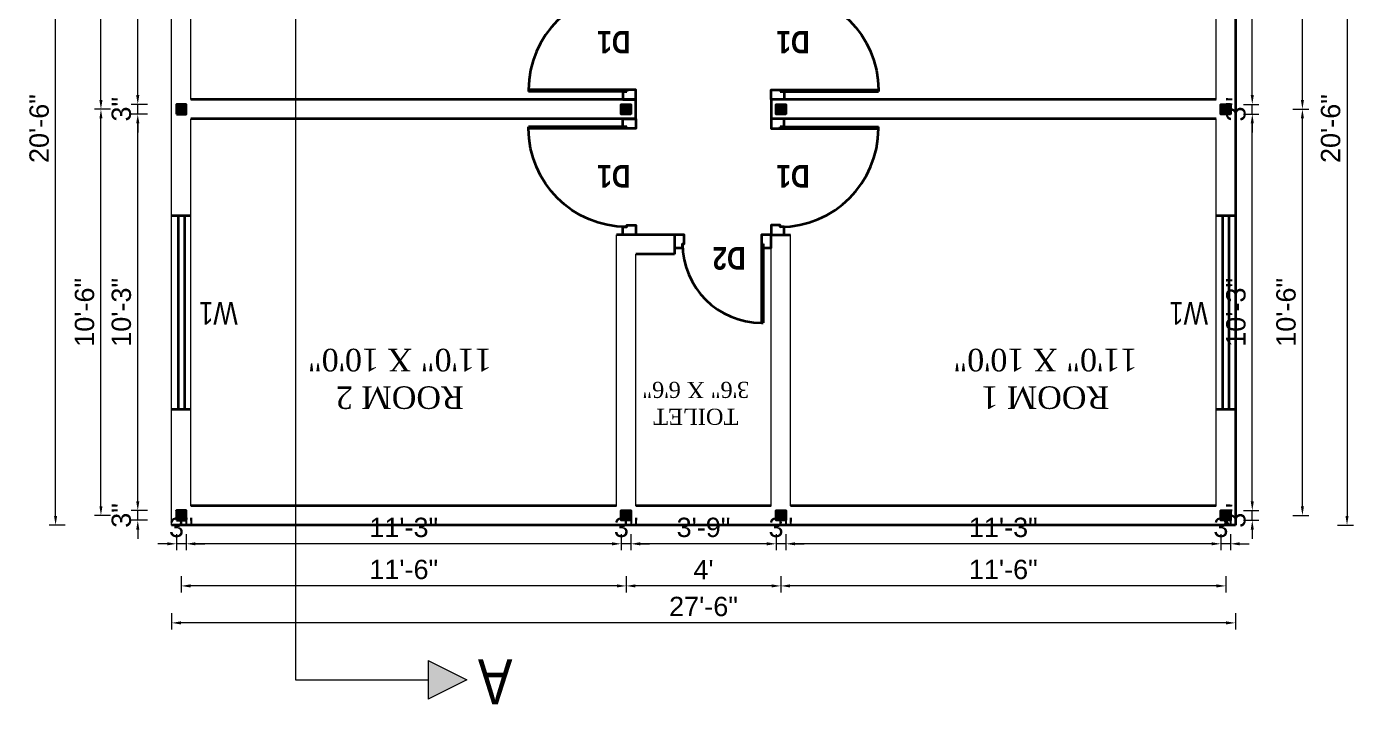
# Model space of a CAD drawing. Header units: inches. Extents: x 94889 to 364662, y -10661 to -3947.
# Drawn here: x 109090.4 to 109502.1, y -7973.9 to -7763.6 of the extents above; entities that cross this region are included whole.
import ezdxf

# ---------------------------------------------------------------- set-up
doc = ezdxf.new("R2010")
doc.units = ezdxf.units.IN
doc.header["$LTSCALE"] = 2
doc.header["$MEASUREMENT"] = 0
doc.header["$PDMODE"] = 34
doc.layers.get('0').update_dxf_attribs({"linetype": 'CONTINUOUS'})
doc.layers.get('DEFPOINTS').update_dxf_attribs({"color": 141, "linetype": 'CONTINUOUS'})
for name, color, linetype, lineweight in [('dimension', 160, 'CONTINUOUS', 15), ('door', 20, 'CONTINUOUS', 35), ('steps', 253, 'CONTINUOUS', 20)]:
    doc.layers.add(name, color=color, linetype=linetype, lineweight=lineweight)
doc.styles.add('Lettring Text', font='arial.ttf')
doc.styles.get("Standard").update_dxf_attribs({"font": 'ARIALN.TTF'})
doc.dimstyles.new('Copy of Standard', dxfattribs={"dimtxt": 6, "dimasz": 2.875, "dimexe": 2, "dimexo": 4, "dimgap": 2, "dimtad": 1, "dimdec": 0, "dimrnd": 1, "dimzin": 0, "dimdsep": 46, "dimlunit": 4, "dimtxsty": 'Lettring Text', "dimcen": 0.1, "dimclrd": 7, "dimclre": 7, "dimclrt": 7, "dimazin": 0, "dimtfac": 0.645, "dimtdec": 0, "dimtmove": 1, "dimatfit": 0, "dimfxl": 3, "dimfxlon": 1, "dimtfillclr": 256, "dimtolj": 1, "dimtzin": 0, "dimlwd": -1, "dimlwe": -1, "dimarcsym": 2})

# ---------------------------------------------------------------- blocks, each defined once
blk = doc.blocks.new("2.5' DOOR")
at = {"layer": 'door', "ltscale": 0.5}
for p, q in [((104171.42, -7702.85), (104171.42, -7678.35)), ((104171.92, -7678.35), (104171.42, -7678.35)), ((104171.92, -7702.85), (104171.92, -7678.35)), ((104171.42, -7701.6), (104171.42, -7702.85)), ((104171.92, -7702.85), (104171.42, -7702.85))]:
    blk.add_line(p, q, dxfattribs=at)
for points in [[(104171.42, -7701.6), (104168.92, -7701.6), (104168.92, -7705.6), (104171.92, -7705.6), (104171.92, -7702.85)], [(104196.42, -7701.6), (104196.42, -7702.85), (104195.92, -7702.85), (104195.92, -7705.6), (104198.92, -7705.6), (104198.92, -7701.6), (104196.42, -7701.6)]]:
    blk.add_lwpolyline(points, dxfattribs=at)
blk.add_arc((104171.92, -7702.85), 24.5, 0, 90, dxfattribs=at)
blk = doc.blocks.new("3' SINGLE DOOR")
at = {"layer": 'door', "ltscale": 0.5}
for p, q in [((104171.42, -7702.85), (104171.42, -7672.35)), ((104171.92, -7672.35), (104171.42, -7672.35)), ((104171.92, -7702.85), (104171.92, -7672.35)), ((104171.42, -7701.6), (104171.42, -7702.85)), ((104171.92, -7702.85), (104171.42, -7702.85))]:
    blk.add_line(p, q, dxfattribs=at)
for points in [[(104171.42, -7701.6), (104168.92, -7701.6), (104168.92, -7705.6), (104171.92, -7705.6), (104171.92, -7702.85)], [(104202.42, -7701.6), (104202.42, -7702.85), (104201.92, -7702.85), (104201.92, -7705.6), (104204.92, -7705.6), (104204.92, -7701.6), (104202.42, -7701.6)]]:
    blk.add_lwpolyline(points, dxfattribs=at)
blk.add_arc((104171.92, -7702.85), 30.5, 0, 90, dxfattribs=at)
blk = doc.blocks.new('*D794')
at = {"layer": 'DEFPOINTS', "color": 0, "ltscale": 0.3, "transparency": 16777216}
for p in [(109460.93, -7916.78), (109463.93, -7916.78), (109460.93, -7924.07)]:
    blk.add_point(p, dxfattribs=at)
at = {"layer": 'steps', "color": 7, "ltscale": 0.3, "transparency": 16777216}
for p, q in [((109458.06, -7924.07), (109455.18, -7924.07)), ((109460.93, -7921.07), (109460.93, -7926.07)), ((109463.93, -7924.07), (109460.93, -7924.07)), ((109463.93, -7921.07), (109463.93, -7926.07)), ((109466.81, -7924.07), (109469.68, -7924.07))]:
    blk.add_line(p, q, dxfattribs=at)
for points in [[(109458.06, -7923.59), (109458.06, -7924.55), (109460.93, -7924.07)], [(109466.81, -7923.59), (109466.81, -7924.55), (109463.93, -7924.07)]]:
    blk.add_solid(points, dxfattribs=at)
at = {"layer": 'steps', "color": 7, "ltscale": 0.3, "transparency": 16777216, "insert": (109462.43, -7919.01), "char_height": 6, "attachment_point": 5, "style": 'Lettring Text'}
blk.add_mtext('\\A1;3"', dxfattribs=at)
blk = doc.blocks.new('*D795')
at = {"layer": 'DEFPOINTS', "color": 0, "ltscale": 0.5, "transparency": 16777216}
for p in [(109325.93, -7916.78), (109460.93, -7916.78), (109325.93, -7924.07)]:
    blk.add_point(p, dxfattribs=at)
at = {"layer": 'steps', "color": 7, "ltscale": 0.5, "transparency": 16777216}
for p, q in [((109325.93, -7921.07), (109325.93, -7926.07)), ((109458.06, -7924.07), (109328.81, -7924.07)), ((109460.93, -7921.07), (109460.93, -7926.07))]:
    blk.add_line(p, q, dxfattribs=at)
for points in [[(109328.81, -7923.59), (109328.81, -7924.55), (109325.93, -7924.07)], [(109458.06, -7923.59), (109458.06, -7924.55), (109460.93, -7924.07)]]:
    blk.add_solid(points, dxfattribs=at)
at = {"layer": 'steps', "color": 7, "ltscale": 0.5, "transparency": 16777216, "insert": (109393.43, -7919.01), "char_height": 6, "attachment_point": 5, "style": 'Lettring Text'}
blk.add_mtext('\\A1;11\'-3"', dxfattribs=at)
blk = doc.blocks.new('*D796')
at = {"layer": 'DEFPOINTS', "color": 0, "ltscale": 0.5, "transparency": 16777216}
for p in [(109322.93, -7916.78), (109325.93, -7916.78), (109322.93, -7924.07)]:
    blk.add_point(p, dxfattribs=at)
at = {"layer": 'steps', "color": 7, "ltscale": 0.5, "transparency": 16777216}
for p, q in [((109320.06, -7924.07), (109317.18, -7924.07)), ((109322.93, -7921.07), (109322.93, -7926.07)), ((109325.93, -7924.07), (109322.93, -7924.07)), ((109325.93, -7921.07), (109325.93, -7926.07)), ((109328.81, -7924.07), (109331.68, -7924.07))]:
    blk.add_line(p, q, dxfattribs=at)
for points in [[(109320.06, -7923.59), (109320.06, -7924.55), (109322.93, -7924.07)], [(109328.81, -7923.59), (109328.81, -7924.55), (109325.93, -7924.07)]]:
    blk.add_solid(points, dxfattribs=at)
at = {"layer": 'steps', "color": 7, "ltscale": 0.5, "transparency": 16777216, "insert": (109324.43, -7919.01), "char_height": 6, "attachment_point": 5, "style": 'Lettring Text'}
blk.add_mtext('\\A1;3"', dxfattribs=at)
blk = doc.blocks.new('*D797')
at = {"layer": 'DEFPOINTS', "color": 0, "ltscale": 0.5, "transparency": 16777216}
for p in [(109277.93, -7916.78), (109322.93, -7916.78), (109277.93, -7924.07)]:
    blk.add_point(p, dxfattribs=at)
at = {"layer": 'steps', "color": 7, "ltscale": 0.5, "transparency": 16777216}
for p, q in [((109277.93, -7921.07), (109277.93, -7926.07)), ((109320.06, -7924.07), (109280.81, -7924.07)), ((109322.93, -7921.07), (109322.93, -7926.07))]:
    blk.add_line(p, q, dxfattribs=at)
for points in [[(109280.81, -7923.59), (109280.81, -7924.55), (109277.93, -7924.07)], [(109320.06, -7923.59), (109320.06, -7924.55), (109322.93, -7924.07)]]:
    blk.add_solid(points, dxfattribs=at)
at = {"layer": 'steps', "color": 7, "ltscale": 0.5, "transparency": 16777216, "insert": (109300.43, -7919.01), "char_height": 6, "attachment_point": 5, "style": 'Lettring Text'}
blk.add_mtext('\\A1;3\'-9"', dxfattribs=at)
blk = doc.blocks.new('*D798')
at = {"layer": 'DEFPOINTS', "color": 0, "ltscale": 0.5, "transparency": 16777216}
for p in [(109274.93, -7916.78), (109277.93, -7916.78), (109274.93, -7924.07)]:
    blk.add_point(p, dxfattribs=at)
at = {"layer": 'steps', "color": 7, "ltscale": 0.5, "transparency": 16777216}
for p, q in [((109272.06, -7924.07), (109269.18, -7924.07)), ((109274.93, -7921.07), (109274.93, -7926.07)), ((109277.93, -7924.07), (109274.93, -7924.07)), ((109277.93, -7921.07), (109277.93, -7926.07)), ((109280.81, -7924.07), (109283.68, -7924.07))]:
    blk.add_line(p, q, dxfattribs=at)
for points in [[(109272.06, -7923.59), (109272.06, -7924.55), (109274.93, -7924.07)], [(109280.81, -7923.59), (109280.81, -7924.55), (109277.93, -7924.07)]]:
    blk.add_solid(points, dxfattribs=at)
at = {"layer": 'steps', "color": 7, "ltscale": 0.5, "transparency": 16777216, "insert": (109276.43, -7919.01), "char_height": 6, "attachment_point": 5, "style": 'Lettring Text'}
blk.add_mtext('\\A1;3"', dxfattribs=at)
blk = doc.blocks.new('*D799')
at = {"layer": 'DEFPOINTS', "color": 0, "ltscale": 0.5, "transparency": 16777216}
for p in [(109139.93, -7916.78), (109274.93, -7916.78), (109139.93, -7924.07)]:
    blk.add_point(p, dxfattribs=at)
at = {"layer": 'steps', "color": 7, "ltscale": 0.5, "transparency": 16777216}
for p, q in [((109139.93, -7921.07), (109139.93, -7926.07)), ((109272.06, -7924.07), (109142.81, -7924.07)), ((109274.93, -7921.07), (109274.93, -7926.07))]:
    blk.add_line(p, q, dxfattribs=at)
for points in [[(109142.81, -7923.59), (109142.81, -7924.55), (109139.93, -7924.07)], [(109272.06, -7923.59), (109272.06, -7924.55), (109274.93, -7924.07)]]:
    blk.add_solid(points, dxfattribs=at)
at = {"layer": 'steps', "color": 7, "ltscale": 0.5, "transparency": 16777216, "insert": (109207.43, -7919.01), "char_height": 6, "attachment_point": 5, "style": 'Lettring Text'}
blk.add_mtext('\\A1;11\'-3"', dxfattribs=at)
blk = doc.blocks.new('*D800')
at = {"layer": 'DEFPOINTS', "color": 0, "ltscale": 0.5, "transparency": 16777216}
for p in [(109136.93, -7916.78), (109139.93, -7916.78), (109136.93, -7924.07)]:
    blk.add_point(p, dxfattribs=at)
at = {"layer": 'steps', "color": 7, "ltscale": 0.5, "transparency": 16777216}
for p, q in [((109134.06, -7924.07), (109131.18, -7924.07)), ((109136.93, -7921.07), (109136.93, -7926.07)), ((109139.93, -7924.07), (109136.93, -7924.07)), ((109139.93, -7921.07), (109139.93, -7926.07)), ((109142.81, -7924.07), (109145.68, -7924.07))]:
    blk.add_line(p, q, dxfattribs=at)
for points in [[(109134.06, -7923.59), (109134.06, -7924.55), (109136.93, -7924.07)], [(109142.81, -7923.59), (109142.81, -7924.55), (109139.93, -7924.07)]]:
    blk.add_solid(points, dxfattribs=at)
at = {"layer": 'steps', "color": 7, "ltscale": 0.5, "transparency": 16777216, "insert": (109138.43, -7919.01), "char_height": 6, "attachment_point": 5, "style": 'Lettring Text'}
blk.add_mtext('\\A1;3"', dxfattribs=at)
blk = doc.blocks.new('*D801')
at = {"layer": 'DEFPOINTS', "color": 0, "ltscale": 0.5, "transparency": 16777216}
for p in [(109324.43, -7915.28), (109462.43, -7915.28), (109324.43, -7937.13)]:
    blk.add_point(p, dxfattribs=at)
at = {"layer": 'steps', "color": 7, "ltscale": 0.5, "transparency": 16777216}
for p, q in [((109324.43, -7934.13), (109324.43, -7939.13)), ((109462.43, -7934.13), (109462.43, -7939.13)), ((109459.56, -7937.13), (109327.31, -7937.13))]:
    blk.add_line(p, q, dxfattribs=at)
for points in [[(109327.31, -7936.65), (109327.31, -7937.61), (109324.43, -7937.13)], [(109459.56, -7936.65), (109459.56, -7937.61), (109462.43, -7937.13)]]:
    blk.add_solid(points, dxfattribs=at)
at = {"layer": 'steps', "color": 7, "ltscale": 0.5, "transparency": 16777216, "insert": (109393.43, -7932.06), "char_height": 6, "attachment_point": 5, "style": 'Lettring Text'}
blk.add_mtext('\\A1;11\'-6"', dxfattribs=at)
blk = doc.blocks.new('*D802')
at = {"layer": 'DEFPOINTS', "color": 0, "ltscale": 0.5, "transparency": 16777216}
for p in [(109276.43, -7915.28), (109324.43, -7915.28), (109276.43, -7937.13)]:
    blk.add_point(p, dxfattribs=at)
at = {"layer": 'steps', "color": 7, "ltscale": 0.5, "transparency": 16777216}
for p, q in [((109276.43, -7934.13), (109276.43, -7939.13)), ((109324.43, -7934.13), (109324.43, -7939.13)), ((109321.56, -7937.13), (109279.31, -7937.13))]:
    blk.add_line(p, q, dxfattribs=at)
for points in [[(109279.31, -7936.65), (109279.31, -7937.61), (109276.43, -7937.13)], [(109321.56, -7936.65), (109321.56, -7937.61), (109324.43, -7937.13)]]:
    blk.add_solid(points, dxfattribs=at)
at = {"layer": 'steps', "color": 7, "ltscale": 0.5, "transparency": 16777216, "insert": (109300.43, -7932.13), "char_height": 6, "attachment_point": 5, "style": 'Lettring Text'}
blk.add_mtext("\\A1;4'", dxfattribs=at)
blk = doc.blocks.new('*D803')
at = {"layer": 'DEFPOINTS', "color": 0, "ltscale": 0.5, "transparency": 16777216}
for p in [(109138.43, -7915.28), (109276.43, -7915.28), (109138.43, -7937.13)]:
    blk.add_point(p, dxfattribs=at)
at = {"layer": 'steps', "color": 7, "ltscale": 0.5, "transparency": 16777216}
for p, q in [((109138.43, -7934.13), (109138.43, -7939.13)), ((109276.43, -7934.13), (109276.43, -7939.13)), ((109273.56, -7937.13), (109141.31, -7937.13))]:
    blk.add_line(p, q, dxfattribs=at)
for points in [[(109141.31, -7936.65), (109141.31, -7937.61), (109138.43, -7937.13)], [(109273.56, -7936.65), (109273.56, -7937.61), (109276.43, -7937.13)]]:
    blk.add_solid(points, dxfattribs=at)
at = {"layer": 'steps', "color": 7, "ltscale": 0.5, "transparency": 16777216, "insert": (109207.43, -7932.06), "char_height": 6, "attachment_point": 5, "style": 'Lettring Text'}
blk.add_mtext('\\A1;11\'-6"', dxfattribs=at)
blk = doc.blocks.new('*D804')
at = {"layer": 'DEFPOINTS', "color": 0, "ltscale": 0.5, "transparency": 16777216}
for p in [(109135.43, -7918.28), (109465.43, -7918.28), (109135.43, -7948.6)]:
    blk.add_point(p, dxfattribs=at)
at = {"layer": 'steps', "color": 7, "ltscale": 0.5, "transparency": 16777216}
for p, q in [((109135.43, -7945.6), (109135.43, -7950.6)), ((109462.56, -7948.6), (109138.31, -7948.6)), ((109465.43, -7945.6), (109465.43, -7950.6))]:
    blk.add_line(p, q, dxfattribs=at)
for points in [[(109138.31, -7948.13), (109138.31, -7949.08), (109135.43, -7948.6)], [(109462.56, -7948.13), (109462.56, -7949.08), (109465.43, -7948.6)]]:
    blk.add_solid(points, dxfattribs=at)
at = {"layer": 'steps', "color": 7, "ltscale": 0.5, "transparency": 16777216, "insert": (109300.43, -7943.54), "char_height": 6, "attachment_point": 5, "style": 'Lettring Text'}
blk.add_mtext('\\A1;27\'-6"', dxfattribs=at)
blk = doc.blocks.new('*D816')
at = {"layer": 'DEFPOINTS', "color": 0, "ltscale": 0.3, "transparency": 16777216}
for p in [(109463.93, -7913.78), (109470.68, -7913.78), (109463.93, -7916.78)]:
    blk.add_point(p, dxfattribs=at)
at = {"layer": 'steps', "color": 7, "ltscale": 0.3, "transparency": 16777216}
for p, q in [((109470.68, -7910.9), (109470.68, -7908.03)), ((109467.93, -7913.78), (109472.68, -7913.78)), ((109470.68, -7916.78), (109470.68, -7913.78)), ((109467.93, -7916.78), (109472.68, -7916.78)), ((109470.68, -7919.65), (109470.68, -7922.53))]:
    blk.add_line(p, q, dxfattribs=at)
for points in [[(109470.2, -7910.9), (109471.16, -7910.9), (109470.68, -7913.78)], [(109470.2, -7919.65), (109471.16, -7919.65), (109470.68, -7916.78)]]:
    blk.add_solid(points, dxfattribs=at)
at = {"layer": 'steps', "color": 7, "ltscale": 0.3, "transparency": 16777216, "insert": (109465.62, -7915.28), "char_height": 6, "attachment_point": 5, "rotation": 90, "style": 'Lettring Text'}
blk.add_mtext('\\A1;3"', dxfattribs=at)
blk = doc.blocks.new('*D817')
at = {"layer": 'DEFPOINTS', "color": 0, "ltscale": 0.5, "transparency": 16777216}
for p in [(109463.93, -7790.78), (109470.68, -7790.78), (109463.93, -7913.78)]:
    blk.add_point(p, dxfattribs=at)
at = {"layer": 'steps', "color": 7, "ltscale": 0.5, "transparency": 16777216}
for p, q in [((109467.93, -7790.78), (109472.68, -7790.78)), ((109470.68, -7910.9), (109470.68, -7793.65)), ((109467.93, -7913.78), (109472.68, -7913.78))]:
    blk.add_line(p, q, dxfattribs=at)
for points in [[(109470.2, -7793.65), (109471.16, -7793.65), (109470.68, -7790.78)], [(109470.2, -7910.9), (109471.16, -7910.9), (109470.68, -7913.78)]]:
    blk.add_solid(points, dxfattribs=at)
at = {"layer": 'steps', "color": 7, "ltscale": 0.5, "transparency": 16777216, "insert": (109465.62, -7852.28), "char_height": 6, "attachment_point": 5, "rotation": 90, "style": 'Lettring Text'}
blk.add_mtext('\\A1;10\'-3"', dxfattribs=at)
blk = doc.blocks.new('*D818')
at = {"layer": 'DEFPOINTS', "color": 0, "ltscale": 0.5, "transparency": 16777216}
for p in [(109463.93, -7787.78), (109470.68, -7787.78), (109463.93, -7790.78)]:
    blk.add_point(p, dxfattribs=at)
at = {"layer": 'steps', "color": 7, "ltscale": 0.5, "transparency": 16777216}
for p, q in [((109470.68, -7784.9), (109470.68, -7782.03)), ((109467.93, -7787.78), (109472.68, -7787.78)), ((109470.68, -7790.78), (109470.68, -7787.78)), ((109467.93, -7790.78), (109472.68, -7790.78)), ((109470.68, -7793.65), (109470.68, -7796.53))]:
    blk.add_line(p, q, dxfattribs=at)
for points in [[(109470.2, -7784.9), (109471.16, -7784.9), (109470.68, -7787.78)], [(109470.2, -7793.65), (109471.16, -7793.65), (109470.68, -7790.78)]]:
    blk.add_solid(points, dxfattribs=at)
at = {"layer": 'steps', "color": 7, "ltscale": 0.5, "transparency": 16777216, "insert": (109465.62, -7789.28), "char_height": 6, "attachment_point": 5, "rotation": 90, "style": 'Lettring Text'}
blk.add_mtext('\\A1;3"', dxfattribs=at)
blk = doc.blocks.new('*D819')
at = {"layer": 'DEFPOINTS', "color": 0, "ltscale": 0.5, "transparency": 16777216}
for p in [(109463.93, -7676.78), (109470.68, -7676.78), (109463.93, -7787.78)]:
    blk.add_point(p, dxfattribs=at)
at = {"layer": 'steps', "color": 7, "ltscale": 0.5, "transparency": 16777216}
for p, q in [((109467.93, -7676.78), (109472.68, -7676.78)), ((109470.68, -7784.9), (109470.68, -7679.65)), ((109467.93, -7787.78), (109472.68, -7787.78))]:
    blk.add_line(p, q, dxfattribs=at)
for points in [[(109470.2, -7679.65), (109471.16, -7679.65), (109470.68, -7676.78)], [(109470.2, -7784.9), (109471.16, -7784.9), (109470.68, -7787.78)]]:
    blk.add_solid(points, dxfattribs=at)
at = {"layer": 'steps', "color": 7, "ltscale": 0.5, "transparency": 16777216, "insert": (109465.62, -7732.28), "char_height": 6, "attachment_point": 5, "rotation": 90, "style": 'Lettring Text'}
blk.add_mtext('\\A1;9\'-3"', dxfattribs=at)
blk = doc.blocks.new('*D821')
at = {"layer": 'DEFPOINTS', "color": 0, "ltscale": 0.5, "transparency": 16777216}
for p in [(109462.43, -7789.28), (109486.23, -7789.28), (109462.43, -7915.28)]:
    blk.add_point(p, dxfattribs=at)
at = {"layer": 'steps', "color": 7, "ltscale": 0.5, "transparency": 16777216}
for p, q in [((109483.23, -7789.28), (109488.23, -7789.28)), ((109486.23, -7912.4), (109486.23, -7792.15)), ((109483.23, -7915.28), (109488.23, -7915.28))]:
    blk.add_line(p, q, dxfattribs=at)
for points in [[(109485.75, -7792.15), (109486.71, -7792.15), (109486.23, -7789.28)], [(109485.75, -7912.4), (109486.71, -7912.4), (109486.23, -7915.28)]]:
    blk.add_solid(points, dxfattribs=at)
at = {"layer": 'steps', "color": 7, "ltscale": 0.5, "transparency": 16777216, "insert": (109481.17, -7852.28), "char_height": 6, "attachment_point": 5, "rotation": 90, "style": 'Lettring Text'}
blk.add_mtext('\\A1;10\'-6"', dxfattribs=at)
blk = doc.blocks.new('*D822')
at = {"layer": 'DEFPOINTS', "color": 0, "ltscale": 0.5, "transparency": 16777216}
for p in [(109462.43, -7675.28), (109486.23, -7675.28), (109462.43, -7789.28)]:
    blk.add_point(p, dxfattribs=at)
at = {"layer": 'steps', "color": 7, "ltscale": 0.5, "transparency": 16777216}
for p, q in [((109483.23, -7675.28), (109488.23, -7675.28)), ((109486.23, -7786.4), (109486.23, -7678.15)), ((109483.23, -7789.28), (109488.23, -7789.28))]:
    blk.add_line(p, q, dxfattribs=at)
for points in [[(109485.75, -7678.15), (109486.71, -7678.15), (109486.23, -7675.28)], [(109485.75, -7786.4), (109486.71, -7786.4), (109486.23, -7789.28)]]:
    blk.add_solid(points, dxfattribs=at)
at = {"layer": 'steps', "color": 7, "ltscale": 0.5, "transparency": 16777216, "insert": (109481.17, -7732.28), "char_height": 6, "attachment_point": 5, "rotation": 90, "style": 'Lettring Text'}
blk.add_mtext('\\A1;9\'-6"', dxfattribs=at)
blk = doc.blocks.new('*D823')
at = {"layer": 'DEFPOINTS', "color": 0, "ltscale": 0.5, "transparency": 16777216}
for p in [(109465.43, -7672.28), (109465.43, -7918.28), (109500.07, -7918.28)]:
    blk.add_point(p, dxfattribs=at)
at = {"layer": 'steps', "color": 7, "ltscale": 0.5, "transparency": 16777216}
for p, q in [((109497.07, -7672.28), (109502.07, -7672.28)), ((109500.07, -7675.15), (109500.07, -7915.4)), ((109497.07, -7918.28), (109502.07, -7918.28))]:
    blk.add_line(p, q, dxfattribs=at)
for points in [[(109499.59, -7675.15), (109500.55, -7675.15), (109500.07, -7672.28)], [(109499.59, -7915.4), (109500.55, -7915.4), (109500.07, -7918.28)]]:
    blk.add_solid(points, dxfattribs=at)
at = {"layer": 'steps', "color": 7, "ltscale": 0.5, "transparency": 16777216, "insert": (109495.01, -7795.28), "char_height": 6, "attachment_point": 5, "rotation": 90, "style": 'Lettring Text'}
blk.add_mtext('\\A1;20\'-6"', dxfattribs=at)
blk = doc.blocks.new('*D824')
at = {"layer": 'DEFPOINTS', "color": 0, "ltscale": 0.5, "transparency": 16777216}
for p in [(109124.92, -7913.78), (109136.93, -7913.78), (109136.93, -7916.78)]:
    blk.add_point(p, dxfattribs=at)
at = {"layer": 'steps', "color": 7, "ltscale": 0.5, "transparency": 16777216}
for p, q in [((109124.92, -7910.9), (109124.92, -7908.03)), ((109127.92, -7913.78), (109122.92, -7913.78)), ((109124.92, -7916.78), (109124.92, -7913.78)), ((109127.92, -7916.78), (109122.92, -7916.78)), ((109124.92, -7919.65), (109124.92, -7922.53))]:
    blk.add_line(p, q, dxfattribs=at)
for points in [[(109124.44, -7910.9), (109125.4, -7910.9), (109124.92, -7913.78)], [(109124.44, -7919.65), (109125.4, -7919.65), (109124.92, -7916.78)]]:
    blk.add_solid(points, dxfattribs=at)
at = {"layer": 'steps', "color": 7, "ltscale": 0.5, "transparency": 16777216, "insert": (109119.85, -7915.28), "char_height": 6, "attachment_point": 5, "rotation": 90, "style": 'Lettring Text'}
blk.add_mtext('\\A1;3"', dxfattribs=at)
blk = doc.blocks.new('*D825')
at = {"layer": 'DEFPOINTS', "color": 0, "ltscale": 0.5, "transparency": 16777216}
for p in [(109124.92, -7790.78), (109136.93, -7790.78), (109136.93, -7913.78)]:
    blk.add_point(p, dxfattribs=at)
at = {"layer": 'steps', "color": 7, "ltscale": 0.5, "transparency": 16777216}
for p, q in [((109127.92, -7790.78), (109122.92, -7790.78)), ((109124.92, -7910.9), (109124.92, -7793.65)), ((109127.92, -7913.78), (109122.92, -7913.78))]:
    blk.add_line(p, q, dxfattribs=at)
for points in [[(109124.44, -7793.65), (109125.4, -7793.65), (109124.92, -7790.78)], [(109124.44, -7910.9), (109125.4, -7910.9), (109124.92, -7913.78)]]:
    blk.add_solid(points, dxfattribs=at)
at = {"layer": 'steps', "color": 7, "ltscale": 0.5, "transparency": 16777216, "insert": (109119.85, -7852.28), "char_height": 6, "attachment_point": 5, "rotation": 90, "style": 'Lettring Text'}
blk.add_mtext('\\A1;10\'-3"', dxfattribs=at)
blk = doc.blocks.new('*D826')
at = {"layer": 'DEFPOINTS', "color": 0, "ltscale": 0.5, "transparency": 16777216}
for p in [(109124.92, -7787.78), (109136.93, -7787.78), (109136.93, -7790.78)]:
    blk.add_point(p, dxfattribs=at)
at = {"layer": 'steps', "color": 7, "ltscale": 0.5, "transparency": 16777216}
for p, q in [((109124.92, -7784.9), (109124.92, -7782.03)), ((109127.92, -7787.78), (109122.92, -7787.78)), ((109124.92, -7790.78), (109124.92, -7787.78)), ((109127.92, -7790.78), (109122.92, -7790.78)), ((109124.92, -7793.65), (109124.92, -7796.53))]:
    blk.add_line(p, q, dxfattribs=at)
for points in [[(109124.44, -7784.9), (109125.4, -7784.9), (109124.92, -7787.78)], [(109124.44, -7793.65), (109125.4, -7793.65), (109124.92, -7790.78)]]:
    blk.add_solid(points, dxfattribs=at)
at = {"layer": 'steps', "color": 7, "ltscale": 0.5, "transparency": 16777216, "insert": (109119.85, -7789.28), "char_height": 6, "attachment_point": 5, "rotation": 90, "style": 'Lettring Text'}
blk.add_mtext('\\A1;3"', dxfattribs=at)
blk = doc.blocks.new('*D827')
at = {"layer": 'DEFPOINTS', "color": 0, "ltscale": 0.5, "transparency": 16777216}
for p in [(109124.92, -7676.78), (109136.93, -7676.78), (109136.93, -7787.78)]:
    blk.add_point(p, dxfattribs=at)
at = {"layer": 'steps', "color": 7, "ltscale": 0.5, "transparency": 16777216}
for p, q in [((109127.92, -7676.78), (109122.92, -7676.78)), ((109124.92, -7784.9), (109124.92, -7679.65)), ((109127.92, -7787.78), (109122.92, -7787.78))]:
    blk.add_line(p, q, dxfattribs=at)
for points in [[(109124.44, -7679.65), (109125.4, -7679.65), (109124.92, -7676.78)], [(109124.44, -7784.9), (109125.4, -7784.9), (109124.92, -7787.78)]]:
    blk.add_solid(points, dxfattribs=at)
at = {"layer": 'steps', "color": 7, "ltscale": 0.5, "transparency": 16777216, "insert": (109119.85, -7732.28), "char_height": 6, "attachment_point": 5, "rotation": 90, "style": 'Lettring Text'}
blk.add_mtext('\\A1;9\'-3"', dxfattribs=at)
blk = doc.blocks.new('*D829')
at = {"layer": 'DEFPOINTS', "color": 0, "ltscale": 0.5, "transparency": 16777216}
for p in [(109113.5, -7789.28), (109138.43, -7789.28), (109138.43, -7915.28)]:
    blk.add_point(p, dxfattribs=at)
at = {"layer": 'steps', "color": 7, "ltscale": 0.5, "transparency": 16777216}
for p, q in [((109116.5, -7789.28), (109111.5, -7789.28)), ((109113.5, -7912.4), (109113.5, -7792.15)), ((109116.5, -7915.28), (109111.5, -7915.28))]:
    blk.add_line(p, q, dxfattribs=at)
for points in [[(109113.02, -7792.15), (109113.98, -7792.15), (109113.5, -7789.28)], [(109113.02, -7912.4), (109113.98, -7912.4), (109113.5, -7915.28)]]:
    blk.add_solid(points, dxfattribs=at)
at = {"layer": 'steps', "color": 7, "ltscale": 0.5, "transparency": 16777216, "insert": (109108.43, -7852.28), "char_height": 6, "attachment_point": 5, "rotation": 90, "style": 'Lettring Text'}
blk.add_mtext('\\A1;10\'-6"', dxfattribs=at)
blk = doc.blocks.new('*D830')
at = {"layer": 'DEFPOINTS', "color": 0, "ltscale": 0.5, "transparency": 16777216}
for p in [(109113.5, -7675.28), (109138.43, -7675.28), (109138.43, -7789.28)]:
    blk.add_point(p, dxfattribs=at)
at = {"layer": 'steps', "color": 7, "ltscale": 0.5, "transparency": 16777216}
for p, q in [((109116.5, -7675.28), (109111.5, -7675.28)), ((109113.5, -7786.4), (109113.5, -7678.15)), ((109116.5, -7789.28), (109111.5, -7789.28))]:
    blk.add_line(p, q, dxfattribs=at)
for points in [[(109113.02, -7678.15), (109113.98, -7678.15), (109113.5, -7675.28)], [(109113.02, -7786.4), (109113.98, -7786.4), (109113.5, -7789.28)]]:
    blk.add_solid(points, dxfattribs=at)
at = {"layer": 'steps', "color": 7, "ltscale": 0.5, "transparency": 16777216, "insert": (109108.43, -7732.28), "char_height": 6, "attachment_point": 5, "rotation": 90, "style": 'Lettring Text'}
blk.add_mtext('\\A1;9\'-6"', dxfattribs=at)
blk = doc.blocks.new('*D831')
at = {"layer": 'DEFPOINTS', "color": 0, "ltscale": 0.5, "transparency": 16777216}
for p in [(109099.42, -7672.28), (109135.43, -7672.28), (109135.43, -7918.28)]:
    blk.add_point(p, dxfattribs=at)
at = {"layer": 'steps', "color": 7, "ltscale": 0.5, "transparency": 16777216}
for p, q in [((109102.42, -7672.28), (109097.42, -7672.28)), ((109099.42, -7915.4), (109099.42, -7675.15)), ((109102.42, -7918.28), (109097.42, -7918.28))]:
    blk.add_line(p, q, dxfattribs=at)
for points in [[(109098.94, -7675.15), (109099.9, -7675.15), (109099.42, -7672.28)], [(109098.94, -7915.4), (109099.9, -7915.4), (109099.42, -7918.28)]]:
    blk.add_solid(points, dxfattribs=at)
at = {"layer": 'steps', "color": 7, "ltscale": 0.5, "transparency": 16777216, "insert": (109094.35, -7795.28), "char_height": 6, "attachment_point": 5, "rotation": 90, "style": 'Lettring Text'}
blk.add_mtext('\\A1;20\'-6"', dxfattribs=at)

msp = doc.modelspace()

# ---------------------------------------------------------------- hatches: boundary and pattern name
at = {"linetype": 'ByBlock', "lineweight": 5}
msp.add_hatch(color=7, dxfattribs=at).paths.add_polyline_path([(109227.04, -7966.28), (109215.04, -7960.28), (109215.04, -7972.28)])
at = {"layer": 'door', "ltscale": 0.5}
h = msp.add_hatch(dxfattribs=at)
h.set_pattern_fill('ANSI31', color=256, angle=180)
h.set_pattern_definition([(225, (213163.34853, -15195.06228), (0.08838834765, -0.08838834765), [])])
h.paths.add_polyline_path([(109139.93, -7790.78), (109136.93, -7790.78), (109136.93, -7787.78), (109139.93, -7787.78)])
h = msp.add_hatch(dxfattribs=at)
h.set_pattern_fill('ANSI31', color=256, angle=180)
h.set_pattern_definition([(225, (213301.34853, -15195.06228), (0.08838834765, -0.08838834765), [])])
h.paths.add_polyline_path([(109277.93, -7790.78), (109274.93, -7790.78), (109274.93, -7787.78), (109277.93, -7787.78)])
h = msp.add_hatch(dxfattribs=at)
h.set_pattern_fill('ANSI31', color=256, angle=180)
h.set_pattern_definition([(225, (213349.34853, -15195.06228), (0.08838834765, -0.08838834765), [])])
h.paths.add_polyline_path([(109325.93, -7790.78), (109322.93, -7790.78), (109322.93, -7787.78), (109325.93, -7787.78)])
h = msp.add_hatch(dxfattribs=at)
h.set_pattern_fill('ANSI31', color=256, angle=180)
h.set_pattern_definition([(225, (213487.34853, -15195.06228), (0.08838834765, -0.08838834765), [])])
h.paths.add_polyline_path([(109463.93, -7790.78), (109460.93, -7790.78), (109460.93, -7787.78), (109463.93, -7787.78)])
h = msp.add_hatch(dxfattribs=at)
h.set_pattern_fill('ANSI31', color=256, angle=180)
h.set_pattern_definition([(225, (213163.34853, -15321.06228), (0.08838834765, -0.08838834765), [])])
h.paths.add_polyline_path([(109139.93, -7916.78), (109136.93, -7916.78), (109136.93, -7913.78), (109139.93, -7913.78)])
h = msp.add_hatch(dxfattribs=at)
h.set_pattern_fill('ANSI31', color=256, angle=180)
h.set_pattern_definition([(225, (213301.34853, -15321.06228), (0.08838834765, -0.08838834765), [])])
h.paths.add_polyline_path([(109277.93, -7916.78), (109274.93, -7916.78), (109274.93, -7913.78), (109277.93, -7913.78)])
h = msp.add_hatch(dxfattribs=at)
h.set_pattern_fill('ANSI31', color=256, angle=180)
h.set_pattern_definition([(225, (213349.34853, -15321.06228), (0.08838834765, -0.08838834765), [])])
h.paths.add_polyline_path([(109325.93, -7916.78), (109322.93, -7916.78), (109322.93, -7913.78), (109325.93, -7913.78)])
h = msp.add_hatch(dxfattribs=at)
h.set_pattern_fill('ANSI31', color=256, angle=180)
h.set_pattern_definition([(225, (213487.34853, -15321.06228), (0.08838834765, -0.08838834765), [])])
h.paths.add_polyline_path([(109463.93, -7916.78), (109460.93, -7916.78), (109460.93, -7913.78), (109463.93, -7913.78)])

# ---------------------------------------------------------------- linework, layer by layer
at = {"color": 7, "linetype": 'ByBlock', "lineweight": 5}
for p, q in [((109173.88, -7624.28), (109173.88, -7966.28)), ((109215.04, -7960.28), (109215.04, -7972.28)), ((109215.04, -7960.28), (109227.04, -7966.28)), ((109173.88, -7966.28), (109215.04, -7966.28)), ((109227.04, -7966.28), (109215.04, -7972.28))]:
    msp.add_line(p, q, dxfattribs=at)
at = {"layer": 'dimension', "ltscale": 7}
for p, q in [((109135.43, -7918.28), (109135.43, -7672.28)), ((109141.43, -7786.28), (109141.43, -7678.28)), ((109459.43, -7786.28), (109459.43, -7678.28)), ((109141.43, -7912.28), (109141.43, -7792.28)), ((109459.43, -7912.28), (109459.43, -7792.28)), ((109273.43, -7912.28), (109273.43, -7828.28)), ((109321.43, -7912.28), (109321.43, -7828.28)), ((109327.43, -7912.28), (109327.43, -7828.28)), ((109279.43, -7912.28), (109279.43, -7834.28))]:
    msp.add_line(p, q, dxfattribs=at)
at = {"layer": 'door', "ltscale": 0.5}
for p, q in [((109465.43, -7672.28), (109465.43, -7918.28)), ((109279.43, -7786.28), (109141.43, -7786.28)), ((109279.43, -7792.28), (109279.43, -7786.28)), ((109459.43, -7786.28), (109321.43, -7786.28)), ((109321.43, -7786.28), (109321.43, -7792.28)), ((109279.43, -7792.28), (109141.43, -7792.28)), ((109459.43, -7792.28), (109321.43, -7792.28)), ((109135.43, -7822.28), (109141.43, -7822.28)), ((109137.43, -7822.28), (109137.43, -7882.28)), ((109139.43, -7822.28), (109139.43, -7882.28)), ((109459.43, -7822.28), (109465.43, -7822.28)), ((109461.43, -7822.28), (109461.43, -7882.28)), ((109463.43, -7822.28), (109463.43, -7882.28)), ((109279.43, -7828.28), (109273.43, -7828.28)), ((109291.43, -7828.28), (109279.43, -7828.28)), ((109291.43, -7828.28), (109291.43, -7834.28)), ((109321.43, -7828.28), (109327.43, -7828.28)), ((109291.43, -7834.28), (109279.43, -7834.28)), ((109135.43, -7882.28), (109141.43, -7882.28)), ((109459.43, -7882.28), (109465.43, -7882.28)), ((109273.43, -7912.28), (109141.43, -7912.28)), ((109321.43, -7912.28), (109279.43, -7912.28)), ((109459.43, -7912.28), (109327.43, -7912.28)), ((109465.43, -7918.28), (109135.43, -7918.28))]:
    msp.add_line(p, q, dxfattribs=at)
for points in [[(109136.93, -7790.78), (109139.93, -7790.78), (109139.93, -7787.78), (109136.93, -7787.78)], [(109277.93, -7790.78), (109274.93, -7790.78), (109274.93, -7787.78), (109277.93, -7787.78)], [(109325.93, -7790.78), (109322.93, -7790.78), (109322.93, -7787.78), (109325.93, -7787.78)], [(109463.93, -7790.78), (109460.93, -7790.78), (109460.93, -7787.78), (109463.93, -7787.78)], [(109136.93, -7916.78), (109139.93, -7916.78), (109139.93, -7913.78), (109136.93, -7913.78)], [(109277.93, -7916.78), (109274.93, -7916.78), (109274.93, -7913.78), (109277.93, -7913.78)], [(109325.93, -7916.78), (109322.93, -7916.78), (109322.93, -7913.78), (109325.93, -7913.78)], [(109463.93, -7916.78), (109460.93, -7916.78), (109460.93, -7913.78), (109463.93, -7913.78)]]:
    msp.add_lwpolyline(points, close=True, dxfattribs=at)

# ---------------------------------------------------------------- block references
at = {"layer": 'door'}
for name, p, rotation in [("3' SINGLE DOOR", (101573.83, -111955.2), 89.99999999999999), ("3' SINGLE DOOR", (117027.03, 96376.64), 270), ("2.5' DOOR", (213490.35, -15533.88), 180)]:
    msp.add_blockref(name, p, dxfattribs=dict(at, rotation=rotation))
at = {"layer": 'door', "xscale": -1}
for p, rotation in [((117027.03, -111955.2), 270), ((101573.83, 96376.64), 90)]:
    msp.add_blockref("3' SINGLE DOOR", p, dxfattribs=dict(at, rotation=rotation))

# ---------------------------------------------------------------- texts
at = {"color": 7, "linetype": 'ByBlock', "lineweight": 5, "insert": (109241.15, -7973.9), "char_height": 14, "width": 26.5803, "attachment_point": 1, "rotation": 180}
msp.add_mtext('A', dxfattribs=at)
at = {"layer": 'steps', "color": 7, "ltscale": 0.3, "width": 55.268, "rotation": 180}
for s, insert, char_height, attachment_point in [('{\\fTechnic|b1|i0|c2|p2;D1}', (109272.65, -7764.98), 7, 8), ('{\\fTechnic|b1|i0|c2|p2;D1}', (109328.21, -7764.98), 7, 8), ('{\\fTechnic|b1|i0|c2|p2;D1}', (109272.65, -7813.58), 7, 2), ('{\\fTechnic|b1|i0|c2|p2;D1}', (109328.21, -7813.58), 7, 2), ('{\\fTechnic|b1|i0|c2|p2;D2}', (109308.37, -7839.03), 7, 2), ('W1', (109149.92, -7856.07), 7, 2), ('W1', (109450.94, -7856.07), 7, 2), ('{\\fTimes New Roman|b0|i0|c0|p18;ROOM 2\\P11\'0" X 10\'0"}', (109206.22, -7882.25), 7, 2), ('{\\fTimes New Roman|b0|i0|c0|p18;ROOM 1\\P11\'0" X 10\'0"}', (109406.46, -7882.25), 7, 2), ('{\\fTimes New Roman|b0|i0|c0|p18;TOILET\\P3\'6" X 6\'6"}', (109298.03, -7887.18), 5, 2)]:
    msp.add_mtext(s, dxfattribs=dict(at, insert=insert, char_height=char_height, attachment_point=attachment_point))

# ---------------------------------------------------------------- dimensions: what is measured, and where the dimension line sits
at = {"layer": 'steps', "ltscale": 0.5}
for base, p1, p2, angle, picture, middle in [((109099.42, -7672.28), (109135.43, -7918.28), (109135.43, -7672.28), 270, '*D831', (109094.35, -7795.28)), ((109500.07, -7918.28), (109465.43, -7672.28), (109465.43, -7918.28), 270, '*D823', (109495.01, -7795.28)), ((109113.5, -7675.28), (109138.43, -7789.28), (109138.43, -7675.28), 270, '*D830', (109108.43, -7732.28)), ((109124.92, -7676.78), (109136.93, -7787.78), (109136.93, -7676.78), 270, '*D827', (109119.85, -7732.28)), ((109470.68, -7676.78), (109463.93, -7787.78), (109463.93, -7676.78), 270, '*D819', (109465.62, -7732.28)), ((109486.23, -7675.28), (109462.43, -7789.28), (109462.43, -7675.28), 270, '*D822', (109481.17, -7732.28)), ((109113.5, -7789.28), (109138.43, -7915.28), (109138.43, -7789.28), 270, '*D829', (109108.43, -7852.28)), ((109124.92, -7790.78), (109136.93, -7913.78), (109136.93, -7790.78), 270, '*D825', (109119.85, -7852.28)), ((109470.68, -7790.78), (109463.93, -7913.78), (109463.93, -7790.78), 270, '*D817', (109465.62, -7852.28)), ((109486.23, -7789.28), (109462.43, -7915.28), (109462.43, -7789.28), 270, '*D821', (109481.17, -7852.28)), ((109138.43, -7937.13), (109276.43, -7915.28), (109138.43, -7915.28), 180, '*D803', (109207.43, -7932.06)), ((109139.93, -7924.07), (109274.93, -7916.78), (109139.93, -7916.78), 180, '*D799', (109207.43, -7919.01)), ((109276.43, -7937.13), (109324.43, -7915.28), (109276.43, -7915.28), 180, '*D802', (109300.43, -7932.13)), ((109277.93, -7924.07), (109322.93, -7916.78), (109277.93, -7916.78), 180, '*D797', (109300.43, -7919.01)), ((109324.43, -7937.13), (109462.43, -7915.28), (109324.43, -7915.28), 180, '*D801', (109393.43, -7932.06)), ((109325.93, -7924.07), (109460.93, -7916.78), (109325.93, -7916.78), 180, '*D795', (109393.43, -7919.01)), ((109135.43, -7948.6), (109465.43, -7918.28), (109135.43, -7918.28), 180, '*D804', (109300.43, -7943.54))]:
    dim = msp.add_linear_dim(base=base, p1=p1, p2=p2, angle=angle, dimstyle='Copy of Standard', dxfattribs=at)
    dim.commit()
    dim.dimension.update_dxf_attribs({"geometry": picture, "text_midpoint": middle})
for base, p1, p2, angle, picture, middle in [((109124.92, -7787.78), (109136.93, -7790.78), (109136.93, -7787.78), 270, '*D826', (109124.92, -7789.28)), ((109470.68, -7787.78), (109463.93, -7790.78), (109463.93, -7787.78), 270, '*D818', (109470.68, -7789.28)), ((109124.92, -7913.78), (109136.93, -7916.78), (109136.93, -7913.78), 270, '*D824', (109124.92, -7915.28)), ((109136.93, -7924.07), (109139.93, -7916.78), (109136.93, -7916.78), 180, '*D800', (109138.43, -7924.07)), ((109274.93, -7924.07), (109277.93, -7916.78), (109274.93, -7916.78), 180, '*D798', (109276.43, -7924.07)), ((109322.93, -7924.07), (109325.93, -7916.78), (109322.93, -7916.78), 180, '*D796', (109324.43, -7924.07))]:
    dim = msp.add_linear_dim(base=base, p1=p1, p2=p2, angle=angle, dimstyle='Copy of Standard', dxfattribs=at)
    dim.commit()
    dim.dimension.update_dxf_attribs({"geometry": picture, "text_midpoint": middle, "dimtype": 160})
at = {"layer": 'steps', "color": 7, "ltscale": 0.3, "true_color": 0xffffff}
for base, p2, angle, picture, middle in [((109470.68, -7913.78), (109463.93, -7913.78), 270, '*D816', (109470.68, -7915.28)), ((109460.93, -7924.07), (109460.93, -7916.78), 180, '*D794', (109462.43, -7924.07))]:
    dim = msp.add_linear_dim(base=base, p1=(109463.93, -7916.78), p2=p2, angle=angle, dimstyle='Copy of Standard', dxfattribs=at)
    dim.commit()
    dim.dimension.update_dxf_attribs({"geometry": picture, "text_midpoint": middle, "dimtype": 160})

doc.saveas('drawing.dxf')
